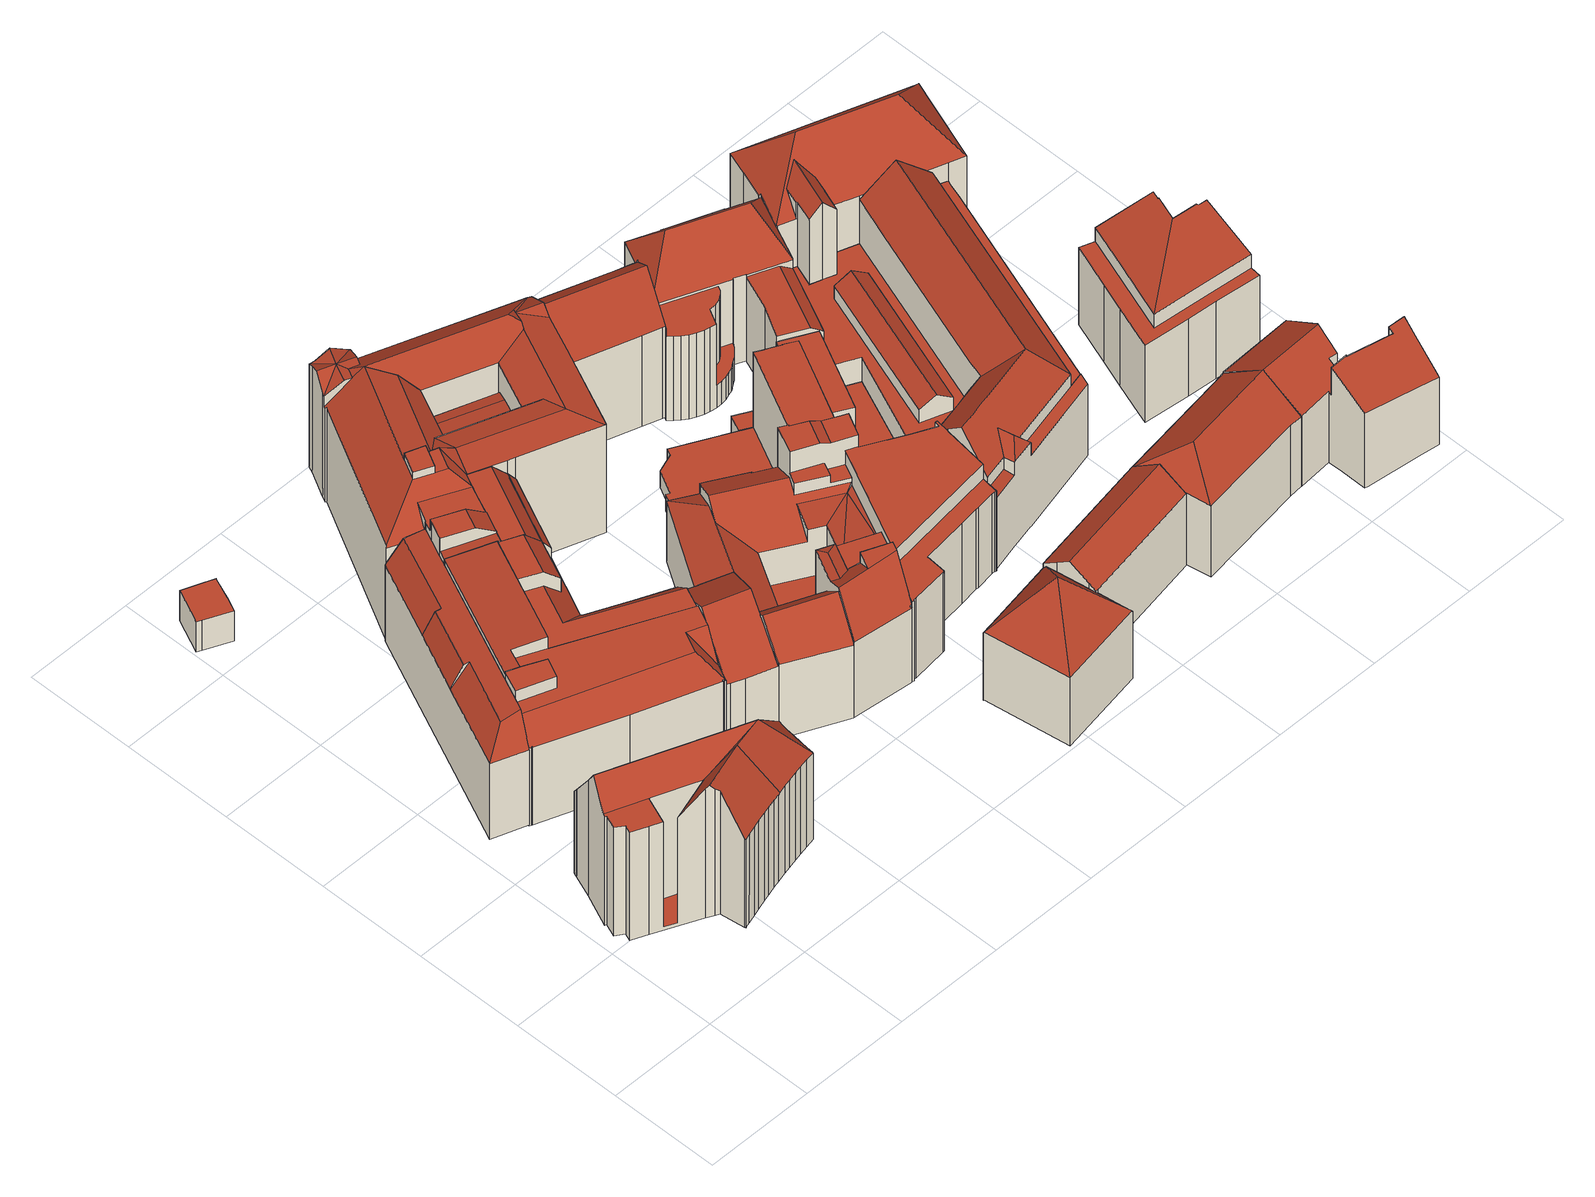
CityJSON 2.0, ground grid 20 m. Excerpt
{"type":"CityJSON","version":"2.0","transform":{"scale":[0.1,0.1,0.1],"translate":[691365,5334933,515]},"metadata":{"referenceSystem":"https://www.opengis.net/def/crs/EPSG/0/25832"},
"CityObjects":{
"building1":{"type":"Building","attributes":{"Gemeindeschluessel":"09162000","HoeheDach":"544.270","HoeheGrund":"515.650","Methode":"2000","NiedrigsteTraufeDesGebaeudes":"516.260","Geometrietyp2DReferenz":"3000","function":"31001_3071","roofType":"3100","measuredHeight":28.62,"storeysAboveGround":4},"geometry":[{"type":"MultiSurface","lod":"2","boundaries":[[[0,1,2,3,4]],[[5,6,7,8]],[[9,10,11,12,13,4,3,14]],[[15,16,17,18,19,20,21,22]],[[23,24,25,14,3,2,7,6,26]],[[27,28,29,30]],[[31,32,33,34]],[[35,36,37,38]],[[39,40,41,42,43]],[[44,14,45]],[[6,5,46,26]],[[17,47,44,45,18]],[[48,49,21,20]],[[49,45,14,25,50]],[[0,51,52,53,54,35,38,55,56,57,58,59,60,61,31,34,62,43,42,41,63,64,27,30,16,15,65,66,67,68,69,70,71,46,5,8,1]],[[8,7,2,1]],[[23,71,70,24]],[[0,4,13,51]],[[55,72,73,56]],[[35,54,10,9,36]],[[39,74,33,32,75,76,77,78,44,47,29,28,79,80,40]],[[38,37,72,55]],[[66,81,82,67]],[[59,58,83,78,77]],[[57,84,83,58]],[[19,18,45,85]],[[34,33,74,62]],[[71,23,26,46]],[[81,86,22,21,49,50,87,88,82]],[[41,40,80,63]],[[70,69,87,50,25,24]],[[16,30,29,47,17]],[[78,83,84,73,72,37,36,9,14,44]],[[59,77,76,60]],[[64,79,28,27]],[[15,22,86,65]],[[65,86,81,66]],[[60,76,75,61]],[[85,45,49,48]],[[51,13,12,52]],[[68,88,87,69]],[[53,11,10,54]],[[56,73,84,57]],[[62,74,39,43]],[[52,12,11,53]],[[61,75,32,31]],[[67,82,88,68]],[[19,85,48,20]],[[63,80,79,64]]],"semantics":{"surfaces":[{"type":"WallSurface"},{"type":"RoofSurface"},{"type":"GroundSurface"}],"values":[0,0,1,0,1,0,0,0,0,1,0,1,0,1,2,0,0,0,0,0,1,0,0,0,0,0,0,0,1,0,0,0,1,0,0,0,0,0,0,0,0,0,0,0,0,0,0,1,0]}}]},
"building2":{"type":"Building","attributes":{"Gemeindeschluessel":"09162000","HoeheDach":"537.560","HoeheGrund":"515.794","Methode":"2000","NiedrigsteTraufeDesGebaeudes":"532.214","Geometrietyp2DReferenz":"3000","function":"31001_9998","roofType":"2100","measuredHeight":21.77,"storeysAboveGround":4},"geometry":[{"type":"MultiSurface","lod":"2","boundaries":[[[89,90,91,92]],[[89,93,94,95,96,97,90]],[[98,92,91,99,100]],[[101,102,103,94]],[[104,105,106,107]],[[108,109,97,96]],[[110,93,89,92,98,111,112,104,107,113,114]],[[93,110,101,94]],[[115,99,91,90,97]],[[113,116,117,114]],[[95,118,108,96]],[[111,119,120,112]],[[107,106,116,113]],[[115,97,109]],[[110,114,117,102,101]],[[95,94,103,118]],[[102,117,116,106,105,120,119,100,99,115,109,108,118,103]],[[98,100,119,111]],[[112,120,105,104]]],"semantics":{"surfaces":[{"type":"WallSurface"},{"type":"RoofSurface"},{"type":"GroundSurface"}],"values":[0,0,0,1,0,1,2,0,1,0,0,0,0,0,0,1,1,0,0]}}]},
"building3":{"type":"Building","attributes":{"Gemeindeschluessel":"09162000","HoeheDach":"522.605","HoeheGrund":"516.080","Methode":"1000","NiedrigsteTraufeDesGebaeudes":"522.605","Geometrietyp2DReferenz":"3000","function":"31001_9998","roofType":"1000","measuredHeight":6.53,"storeysAboveGround":1},"geometry":[{"type":"MultiSurface","lod":"2","boundaries":[[[121,122,123,124]],[[125,126,127,128,129,130]],[[131,132,122,121]],[[126,125,131,121,124,133,134,127]],[[124,123,135,133]],[[122,132,130,129,128,136,135,123]],[[125,130,132,131]],[[136,128,127,134,133,135]]],"semantics":{"surfaces":[{"type":"WallSurface"},{"type":"GroundSurface"},{"type":"RoofSurface"}],"values":[0,0,0,1,0,2,0,0]}}]},
"building4":{"type":"Building","attributes":{"Gemeindeschluessel":"09162000","HoeheDach":"539.360","HoeheGrund":"515.582","Methode":"2000","NiedrigsteTraufeDesGebaeudes":"532.229","Geometrietyp2DReferenz":"3000","function":"31001_9998","roofType":"1000","measuredHeight":23.78,"storeysAboveGround":7},"geometry":[{"type":"MultiSurface","lod":"2","boundaries":[[[137,138,139,140,141,142,143]],[[144,145,146,147]],[[148,149,150,151]],[[152,153,154,155]],[[156,157,158,159]],[[160,161,162,163,164,165,166]],[[167,168,169,170,171]],[[172,173,174,175]],[[175,174,176,143,142]],[[177,178,179,180,181]],[[182,183,184,185]],[[139,138,186,187]],[[188,189,190,137,143,176]],[[170,169,191,150,149,192,160,166]],[[137,190,193,178,186,138]],[[167,194,195,156,159,154,153,196,197,198,182,185,199,200,189,188,201,202,203,148,151,204,168]],[[196,205,206,197]],[[203,202,161,160,192]],[[193,207,179,178]],[[153,152,205,196]],[[145,208,146]],[[197,206,209,198]],[[189,200,210,207,193,190]],[[194,211,212,195]],[[163,173,172,164]],[[213,214,215,216]],[[201,162,161,202]],[[151,150,191,204]],[[198,209,183,182]],[[204,191,169,168]],[[195,212,157,156]],[[147,146,208,217,139,187,177,181,213,216,218,219]],[[203,192,149,148]],[[187,186,178,177]],[[181,180,214,213]],[[214,180,179,207,210,215]],[[199,185,184,219,218]],[[201,188,176,174,173,163,162]],[[159,158,155,154]],[[140,139,217,220]],[[200,199,218,216,215,210]],[[165,164,172,175,142,141]],[[152,155,158,157,212,211,144,147,219,184,183,209,206,205]],[[220,171,170,166,165,141,140]],[[144,211,194,167,171,220,217,208,145]]],"semantics":{"surfaces":[{"type":"WallSurface"},{"type":"RoofSurface"},{"type":"GroundSurface"}],"values":[0,1,0,0,0,1,0,1,1,0,0,0,0,1,1,2,0,0,0,0,1,0,0,0,0,0,0,0,0,0,0,1,0,0,0,1,0,0,0,0,0,0,1,1,0]}}]},
"building5":{"type":"Building","attributes":{"Gemeindeschluessel":"09162000","HoeheDach":"538.980","HoeheGrund":"515.530","Methode":"2000","NiedrigsteTraufeDesGebaeudes":"536.223","Geometrietyp2DReferenz":"3000","function":"31001_9998","roofType":"1000","measuredHeight":23.45,"storeysAboveGround":6},"geometry":[{"type":"MultiSurface","lod":"2","boundaries":[[[221,222,223,224]],[[225,226,227,228,221,224,229,230,231]],[[227,232,233,228]],[[228,233,222,221]],[[224,223,234,229]],[[235,236,237,238]],[[226,225,235,238,232,227]],[[238,237,234,223,222,233,232]],[[237,236,231,230,229,234]],[[231,236,235,225]]],"semantics":{"surfaces":[{"type":"WallSurface"},{"type":"GroundSurface"},{"type":"RoofSurface"}],"values":[0,1,0,0,0,2,0,2,0,0]}}]},
"building6":{"type":"Building","attributes":{"Gemeindeschluessel":"09162000","HoeheDach":"536.326","HoeheGrund":"515.490","Methode":"2000","NiedrigsteTraufeDesGebaeudes":"534.467","Geometrietyp2DReferenz":"3000","function":"31001_9998","roofType":"2100","measuredHeight":20.84},"geometry":[{"type":"MultiSurface","lod":"2","boundaries":[[[239,240,241,231,242,225]],[[243,244,245,241,240,239]],[[246,247,225,242,231,248]],[[231,241,245,248]],[[247,246,248,245,244,243]],[[247,243,239,225]]],"semantics":{"surfaces":[{"type":"WallSurface"},{"type":"RoofSurface"},{"type":"GroundSurface"}],"values":[0,1,2,0,0,0]}}]},
"building7":{"type":"Building","attributes":{"Gemeindeschluessel":"09162000","HoeheDach":"543.030","HoeheGrund":"515.620","Methode":"2000","NiedrigsteTraufeDesGebaeudes":"531.820","Geometrietyp2DReferenz":"3000","function":"31001_9998","roofType":"3100","measuredHeight":27.41,"storeysAboveGround":4},"geometry":[{"type":"MultiSurface","lod":"2","boundaries":[[[249,250,251]],[[252,253,254,255]],[[256,257,258,259,260,261]],[[262,263,264,265,266,267]],[[268,269,270,271,272,273]],[[274,275,276,277]],[[278,279,280,281]],[[282,283,284,285]],[[286,287,288,289]],[[290,291,292,293,294]],[[256,295,296,297,257]],[[298,299,300,301,302,303]],[[304,305,306,307]],[[308,309,249]],[[259,262,310]],[[311,312,313,250,314,280,315,316,317]],[[265,282,285,266]],[[318,290,294,319,311,317]],[[320,321,322,323,324,325]],[[326,327,328,329]],[[330,331,332,333]],[[334,313,335,336]],[[274,337,338,339,275]],[[318,317,316,340]],[[341,342,343,344,345]],[[346,347,327,326]],[[348,319,294,293,335]],[[349,303,302,350,351,352,353]],[[336,335,354,355]],[[330,340,316,315,356,331]],[[300,260,259,357]],[[296,295,358,299,298,359,360,188,189,361,362,304,307,337,274,277,342,341,363,364,291,290,318,340,330,333,320,325]],[[365,366,347,346,357,259,310]],[[367,368,268,273,369]],[[370,351,350]],[[188,360,269,268,368,371]],[[296,325,324,297]],[[306,305,372,370,350,302,301,373,326,329,339,338]],[[311,319,348,312]],[[267,266,285,284,289,288,255,254,308]],[[188,371,374,189]],[[293,292,375,335]],[[283,286,289,284]],[[258,263,262,259]],[[361,376,377,362]],[[287,252,255,288]],[[335,344,343,354]],[[295,256,261,358]],[[253,378,309,308,254]],[[307,306,338,337]],[[280,314,281]],[[333,332,321,320]],[[250,334,379,276,275,339,329,365]],[[341,345,380,363]],[[291,364,381,375,292]],[[324,323,279,278,258,257,297]],[[310,262,267,308,249,251]],[[329,328,366,365]],[[372,352,351,370]],[[249,309,378,278,281,314,250]],[[322,321,332,331,356,279]],[[361,189,374,367,369,376]],[[335,375,381,382]],[[250,313,334]],[[299,358,261,260,300]],[[364,363,380,382,381]],[[335,382,380,345,344]],[[273,272,383,377,376,369]],[[378,264,263,258,278]],[[304,362,377,383,353,352,372,305]],[[359,298,303,349,271,270]],[[310,251,250,365]],[[301,300,357,373]],[[356,315,280,279]],[[367,374,371,368]],[[359,270,269,360]],[[378,253,252,287,286,283,282,265,264]],[[346,326,373,357]],[[379,334,336,355]],[[323,322,279]],[[349,353,383,272,271]],[[327,347,366,328]],[[342,277,276,379,355,354,343]],[[313,312,348,335]]],"semantics":{"surfaces":[{"type":"WallSurface"},{"type":"RoofSurface"},{"type":"GroundSurface"}],"values":[0,1,1,0,1,0,0,1,1,0,0,0,0,0,1,1,1,0,0,0,0,1,0,0,0,0,1,1,1,0,1,2,0,0,0,0,0,1,0,0,0,1,1,1,0,1,1,0,0,0,1,0,1,0,0,1,1,0,0,1,1,0,1,1,0,0,1,1,1,0,0,1,1,1,1,0,0,1,0,1,0,1,0,1]}}]},
"building8":{"type":"Building","attributes":{"Gemeindeschluessel":"09162000","HoeheDach":"539.352","HoeheGrund":"515.716","Methode":"2000","NiedrigsteTraufeDesGebaeudes":"520.710","Geometrietyp2DReferenz":"3000","function":"31001_2000","roofType":"1000","measuredHeight":23.64,"storeysAboveGround":5},"geometry":[{"type":"MultiSurface","lod":"2","boundaries":[[[384,385,386,387]],[[388,389,390,391,392]],[[393,394,395,396]],[[397,398,399,400]],[[401,402,403,404,405,406]],[[394,407,408]],[[409,410,411,412]],[[413,414,415,416]],[[417,404,403]],[[418,419,420,421]],[[422,423,424]],[[424,392,391,425,422]],[[417,403,402,426,427,428,429]],[[430,431,432,433]],[[434,435,429,436]],[[437,392,424,438,439,440]],[[441,442,443,444]],[[445,446,447,448]],[[401,449,450,402]],[[451,386,385]],[[425,452,453,454,455,423,422]],[[396,395,456,457]],[[458,459,419,418]],[[460,461,462,438,424]],[[457,456,463,464]],[[465,447,446,463,456,395,394,408,466,417,429,435]],[[467,468,469,470]],[[471,472,473,474]],[[437,440,475,476]],[[477,478,479,480]],[[391,390,452,425]],[[481,482,483,484]],[[408,485,486,406,405,466]],[[467,460,487,479,478,488,468]],[[400,399,412,411]],[[489,451,385]],[[490,491,492,493,494,495]],[[496,497,427,426]],[[428,498,499,500,501,436,429]],[[502,458,418,421,503,504,505,506,507,508,509,510,471,474,393,396,457,464,445,448,511,512,513,413,416,514,477,480,515,483,482,443,442,454,453,516,517,518,519,520,430,433,521,522,491,490,397,400,411,410,523,524]],[[519,525,526,520]],[[415,414,527,528,434,436,470,469]],[[506,529,530,507]],[[442,441,455,454]],[[531,532,533,534,535,536]],[[504,537,538,505]],[[539,451,489]],[[482,481,444,443]],[[405,404,417,466]],[[540,536,535,541]],[[542,543,544]],[[515,480,479,487,545]],[[515,545,484,483]],[[546,547,526,525,548,549,550,389,388]],[[450,449,489,385,384,499,498,496]],[[512,511,465,435,434,528]],[[539,532,451]],[[428,427,497,498]],[[458,502,551,552,553,459]],[[497,496,498]],[[421,420,554,503]],[[496,426,402,450]],[[509,555,556,510]],[[503,554,537,504]],[[516,453,452,390,389,550]],[[557,558,533,532,539,489,449,401,406]],[[439,438,462]],[[386,451,544,543]],[[481,484,545,487,460,424,423,455,441,444]],[[553,552,486,485]],[[384,387,476,475,500,499]],[[461,460,467]],[[493,492,559,560,561]],[[432,431,562,563,564,565]],[[505,538,529,506]],[[513,527,414,413]],[[517,549,548,518]],[[409,412,399,398,495,494,557,406,486,552,551,566,567]],[[448,447,465,511]],[[476,387,386,543,542,437]],[[410,409,567,523]],[[508,568,555,509]],[[523,567,566,524]],[[507,530,568,508]],[[514,416,415,469,468,488]],[[430,520,526,547,562,431]],[[439,501,500,475,440]],[[501,439,462,461,467,470,436]],[[512,528,527,513]],[[514,488,478,477]],[[536,540,563,562,547,546,531]],[[531,546,388,392,437,542,544,451,532]],[[464,463,446,445]],[[569,541,535,534]],[[408,407,473,472,556,555,568,530,529,538,537,554,420,419,459,553,485]],[[551,502,524,566]],[[522,559,492,491]],[[569,534,533,558]],[[493,561,564,563,540,541,569,558,557,494]],[[510,556,472,471]],[[490,495,398,397]],[[561,560,565,564]],[[518,548,525,519]],[[393,474,473,407,394]],[[521,433,432,565,560,559,522]],[[516,550,549,517]]],"semantics":{"surfaces":[{"type":"WallSurface"},{"type":"RoofSurface"},{"type":"GroundSurface"}],"values":[0,0,0,0,0,0,0,0,0,0,0,1,1,0,0,1,0,0,1,1,0,0,0,0,0,1,0,0,0,0,1,0,0,1,0,1,0,1,0,2,0,1,0,0,0,0,1,0,1,1,0,0,0,1,0,0,0,1,0,1,0,0,0,0,0,0,0,1,1,0,1,0,1,1,0,0,0,1,0,0,0,0,0,0,0,0,0,1,0,0,0,1,0,0,1,0,0,1,0,0,0,1,0,0,0,0]}}]},
"building9":{"type":"Building","attributes":{"Gemeindeschluessel":"09162000","HoeheDach":"540.294","HoeheGrund":"515.710","Methode":"1000","NiedrigsteTraufeDesGebaeudes":"530.291","Geometrietyp2DReferenz":"3000","function":"31001_9998","roofType":"4000","measuredHeight":24.58,"storeysAboveGround":5},"geometry":[{"type":"MultiSurface","lod":"2","boundaries":[[[570,571,572,573,574,575]],[[576,577,578,579,572,571,570]],[[580,581,582,583]],[[584,585,586,587,583,582]],[[588,589,581,580]],[[590,591,592,573,572,579]],[[593,594,586,585,595,596,597]],[[596,578,597]],[[594,593,598,599,575,574,573,592,591,588,580,583,587,586]],[[599,598,593,597,577,576,570,575]],[[591,590,589,588]],[[596,595,585,584,582,581,589,590,579,578]],[[597,578,577]]],"semantics":{"surfaces":[{"type":"WallSurface"},{"type":"RoofSurface"},{"type":"GroundSurface"}],"values":[0,1,0,0,0,0,0,1,2,0,0,1,1]}}]},
"building10":{"type":"Building","attributes":{"Gemeindeschluessel":"09162000","HoeheDach":"535.898","HoeheGrund":"515.987","Methode":"2000","NiedrigsteTraufeDesGebaeudes":"519.450","Geometrietyp2DReferenz":"3000","function":"31001_2000","roofType":"1000","measuredHeight":19.91,"storeysAboveGround":5},"geometry":[{"type":"MultiSurface","lod":"2","boundaries":[[[600,601,602,603,604,605]],[[606,607,608,609,610,611]],[[612,613,614,615]],[[610,609,616,617]],[[618,619,620,621]],[[622,623,624,625]],[[626,627,628,629]],[[630,631,632,633]],[[634,635,636,637]],[[638,639,640,641]],[[615,614,627,626]],[[642,643,644,645]],[[641,640,646,647,648]],[[649,603,602,650,647,646,651,652]],[[625,624,653,654]],[[655,656,639,638]],[[657,658,652,651,659,660,661]],[[662,663,608,607]],[[631,664,665,666,667,642,645,668,658,657,661,612,615,626,629,669,670,671,634,637,672,618,621,655,638,641,648,673,601,600,662,607,606,622,625,654,632]],[[654,653,633,632]],[[630,633,653,624,623,611,610,617,674,675,676,644,643,677,678,679,680]],[[606,611,623,622]],[[670,681,682,671]],[[669,683,681,670]],[[600,605,663,662]],[[658,668,676,675,652]],[[604,603,649,684]],[[649,652,675,674,685,684]],[[682,681,683,628,627,614,613,660,659,640,639,656,620,619,686,636,635]],[[621,620,656,655]],[[661,660,613,612]],[[673,650,602,601]],[[648,647,650,673]],[[665,679,678,666]],[[677,667,666,678]],[[631,630,680,664]],[[671,682,635,634]],[[667,677,643,642]],[[629,628,683,669]],[[637,636,686,672]],[[664,680,679,665]],[[672,686,619,618]],[[617,616,685,674]],[[616,609,608,663,605,604,684,685]],[[659,651,646,640]],[[645,644,676,668]]],"semantics":{"surfaces":[{"type":"WallSurface"},{"type":"RoofSurface"},{"type":"GroundSurface"}],"values":[0,0,0,0,0,0,0,0,0,0,0,0,0,1,0,0,0,0,2,0,1,0,0,0,0,0,0,0,1,0,0,0,0,0,0,0,0,0,0,0,0,0,0,1,0,0]}}]},
"building11":{"type":"Building","attributes":{"Gemeindeschluessel":"09162000","HoeheDach":"535.027","HoeheGrund":"515.810","Methode":"1000","NiedrigsteTraufeDesGebaeudes":"531.493","Geometrietyp2DReferenz":"3000","function":"31001_2000","roofType":"3100","measuredHeight":19.22,"storeysAboveGround":5},"geometry":[{"type":"MultiSurface","lod":"2","boundaries":[[[687,688,689,690,691,692]],[[693,694,695,696,697,698]],[[699,698,697,696,687,692,700]],[[701,700,692,691,702]],[[703,704,699,700,701,705]],[[693,698,699,704]],[[695,694,693,704,703,705,706,690,689,688]],[[705,701,702,706]],[[688,687,696,695]],[[706,702,691,690]]],"semantics":{"surfaces":[{"type":"WallSurface"},{"type":"RoofSurface"},{"type":"GroundSurface"}],"values":[0,0,1,1,0,0,2,0,0,0]}}]},
"building12":{"type":"Building","attributes":{"Gemeindeschluessel":"09162000","HoeheDach":"539.450","HoeheGrund":"516.158","Methode":"2000","NiedrigsteTraufeDesGebaeudes":"535.213","Geometrietyp2DReferenz":"3000","function":"31001_2000","roofType":"3100","measuredHeight":23.29,"storeysAboveGround":4},"geometry":[{"type":"MultiSurface","lod":"2","boundaries":[[[707,708,709,710]],[[711,712,713,714]],[[715,716,717,718]],[[719,720,721,722]],[[723,724,725,726]],[[722,721,716,715]],[[727,707,710,728,729,730,711,714,731,723,726,732,733,734,719,722,715,718,735]],[[727,736,737,708,707]],[[738,717,716,721,720,739,740,741,742,737,736]],[[730,743,712,711]],[[734,739,720,719]],[[731,744,724,723]],[[726,725,742,741,732]],[[728,745,746,729]],[[729,746,743,730]],[[718,717,738,735]],[[735,738,736,727]],[[732,741,740,733]],[[733,740,739,734]],[[742,725,724,744,713,712,743,746,745,709,708,737]],[[710,709,745,728]],[[714,713,744,731]]],"semantics":{"surfaces":[{"type":"WallSurface"},{"type":"GroundSurface"},{"type":"RoofSurface"}],"values":[0,0,0,0,0,0,1,0,2,0,0,0,0,0,0,0,0,0,0,2,0,0]}}]},
"building13":{"type":"Building","attributes":{"Gemeindeschluessel":"09162000","HoeheDach":"519.580","HoeheGrund":"515.977","Methode":"2000","NiedrigsteTraufeDesGebaeudes":"519.580","Geometrietyp2DReferenz":"3000","function":"51009_1610","roofType":"1000","measuredHeight":3.6},"geometry":[{"type":"MultiSurface","lod":"2","boundaries":[[[601,747,748,673]],[[673,748,749,648]],[[638,750,751,600,601,673,648]],[[638,752,753,750]],[[750,753,754,751]],[[749,748,747,755,754,753,752]],[[751,754,755,600]],[[648,749,752,638]],[[600,755,747,601]]],"semantics":{"surfaces":[{"type":"WallSurface"},{"type":"GroundSurface"},{"type":"RoofSurface"}],"values":[0,0,1,0,0,2,0,0,0]}}]},
"building14":{"type":"Building","attributes":{"Gemeindeschluessel":"09162000","HoeheDach":"542.340","HoeheGrund":"516.038","Methode":"2000","NiedrigsteTraufeDesGebaeudes":"520.920","Geometrietyp2DReferenz":"3000","function":"31001_2000","roofType":"3200","measuredHeight":26.3,"storeysAboveGround":6},"geometry":[{"type":"MultiSurface","lod":"2","boundaries":[[[756,757,758,759,760]],[[761,762,763,764,765,766,767,768,759,758]],[[768,767,769,770,771,772,773,774,775,776,777,778,779]],[[780,781,779,782]],[[783,784,785,786]],[[787,788,789,790]],[[756,760,781,780]],[[774,773,791]],[[792,793,788,787]],[[791,773,772,794]],[[795,796,797,798]],[[799,800,801,785,784,802,803,804,797,796,805,806,807,808,809]],[[810,811,812,813,814,815,789,788,793,816,817,818,819,795,798,820,821]],[[822,823,824,825,764,763]],[[826,827,810,821,803,802]],[[828,771,770,829]],[[778,777,830]],[[831,814,813,832]],[[822,763,762,833]],[[794,772,771,828]],[[820,804,803,821]],[[757,834,809,808,758]],[[826,802,784,783]],[[835,812,811,836]],[[622,837,838,606]],[[838,837,839,840,841,842,843]],[[836,811,810,827]],[[607,844,824,823]],[[786,785,801,845]],[[846,815,814,831]],[[819,805,796,795]],[[768,779,781,760,759]],[[766,847,769,767]],[[848,847,766,849]],[[761,758,808,807,817,816]],[[843,842,825,824,844]],[[607,606,838,843,844]],[[850,849,766,765,841,840]],[[848,849,850,625,622,606,607,823,822,833,792,787,790,846,831,832,835,836,827,826,783,786,845,851,852,834,757,756,780,782,830,853,854,791,794,828,829]],[[832,813,812,835]],[[765,764,825,842,841]],[[853,776,775,854]],[[782,779,778,830]],[[798,797,804,820]],[[850,840,839,625]],[[792,833,762,761,816,793]],[[845,801,800,851]],[[851,800,799,852]],[[852,799,809,834]],[[854,775,774,791]],[[818,806,805,819]],[[848,829,770,769,847]],[[817,807,806,818]],[[625,839,837,622]],[[830,777,776,853]],[[790,789,815,846]]],"semantics":{"surfaces":[{"type":"WallSurface"},{"type":"RoofSurface"},{"type":"GroundSurface"}],"values":[0,1,1,0,0,0,0,0,0,0,0,1,1,0,0,0,0,0,0,0,0,0,0,0,0,1,0,0,0,0,0,1,1,0,0,1,0,0,2,0,0,0,0,0,0,0,0,0,0,0,0,0,0,0,0,0]}}]},
"building15":{"type":"Building","attributes":{"Gemeindeschluessel":"09162000","HoeheDach":"536.650","HoeheGrund":"516.150","Methode":"2000","NiedrigsteTraufeDesGebaeudes":"531.318","Geometrietyp2DReferenz":"3000","function":"31001_2000","roofType":"3200","measuredHeight":20.5,"storeysAboveGround":5},"geometry":[{"type":"MultiSurface","lod":"2","boundaries":[[[855,856,857,858,859,860]],[[861,862,863,864]],[[865,866,859,858,867]],[[860,868,869,855]],[[861,865,867,870,862]],[[868,866,865,861,864,871,872,873,869]],[[864,863,874,871]],[[868,860,859,866]],[[873,872,875,856]],[[855,869,873,856]],[[871,874,875,872]],[[870,857,856,875,874,863,862]],[[867,858,857,870]]],"semantics":{"surfaces":[{"type":"RoofSurface"},{"type":"WallSurface"},{"type":"GroundSurface"}],"values":[0,1,1,1,1,2,1,1,1,1,1,0,0]}}]},
"building16":{"type":"Building","attributes":{"Gemeindeschluessel":"09162000","HoeheDach":"540.100","HoeheGrund":"516.060","Methode":"2000","NiedrigsteTraufeDesGebaeudes":"524.800","Geometrietyp2DReferenz":"3000","function":"31001_2000","roofType":"3100","measuredHeight":24.04,"storeysAboveGround":5},"geometry":[{"type":"MultiSurface","lod":"2","boundaries":[[[876,877,878,879]],[[880,881,882,883,884,885,886,887]],[[888,889,890,891]],[[892,893,894,895,880,896,897,898,899,900,901,902,903]],[[904,905,906]],[[890,907,908,909,895,894,893,892,903,910]],[[911,908,912,913]],[[914,915,916,917,918,919,920]],[[918,917,921,922,923,924]],[[925,926,927,928]],[[929,930,931,932]],[[900,899,898,897,896,880,887,933,934,935,936,937]],[[938,939,910,903,902,940,941,942,943]],[[944,909,908,911]],[[945,922,921,946]],[[947,948,949,950]],[[923,951,909,944,924]],[[952,953,930,929]],[[895,954,955,883,882,881,880]],[[930,953,956,957,958,931]],[[946,921,917,916]],[[926,901,900,937]],[[954,951,923,922,945,959,960,961,955]],[[909,951,954,895]],[[913,920,919,944,911]],[[927,962,963,964,965,928]],[[966,967,877,876]],[[884,883,955,961,968,969]],[[924,944,919,918]],[[937,936,935,934,933,887,886,885,884,969,970,949,948,971,972,878,877,967,973,963,962,927,926],[958,957,956,974,975,976]],[[946,916,915,914,977,978,979,980,943,942,941,940,925,928,965,964,981,966,876,879,982,983,947,950,984,968,961,960,959,945]],[[975,974,952,929,932,976]],[[983,971,948,947]],[[943,980,979,978,977,914,920,913,912,904,906,889,888,938]],[[889,906,905,985,907,890]],[[956,953,952,974]],[[940,902,901,926,925]],[[891,890,910,939]],[[985,905,904,912,908,907]],[[888,891,939,938]],[[984,970,969,968]],[[981,973,967,966]],[[964,963,973,981]],[[982,972,971,983]],[[879,878,972,982]],[[976,932,931,958]],[[950,949,970,984]]],"semantics":{"surfaces":[{"type":"WallSurface"},{"type":"RoofSurface"},{"type":"GroundSurface"}],"values":[0,0,0,1,1,1,0,0,1,0,1,0,0,0,0,0,0,1,1,0,0,0,0,1,1,0,0,0,0,1,2,0,0,0,1,0,0,0,1,1,0,0,0,0,0,0,0]}}]},
"building17":{"type":"Building","attributes":{"Gemeindeschluessel":"09162000","HoeheDach":"537.270","HoeheGrund":"516.208","Methode":"2000","NiedrigsteTraufeDesGebaeudes":"530.833","Geometrietyp2DReferenz":"3000","function":"31001_2000","roofType":"3100","measuredHeight":21.06,"storeysAboveGround":5},"geometry":[{"type":"MultiSurface","lod":"2","boundaries":[[[986,987,988,989,990,991,992,993]],[[994,995,996,997,998,999,1000,856]],[[996,1001,1002,997]],[[1003,856,1004,1005]],[[1006,994,856,1003]],[[1007,1008,1009,1010]],[[999,1011,1012,1013,1014,1000]],[[1011,999,998,1015]],[[1016,1017,1001,996,995,1018,1019,1020,1021]],[[1022,993,992,1023,1024,1025]],[[1005,1004,1026,1027]],[[1028,1029,989,988,1030,1031,1016,1021]],[[1008,1007,1032,1015,998,997,1002]],[[1010,1009,1025,1024]],[[1027,1026,1014,1013]],[[856,1000,1014,1026,1004]],[[991,990,989,1029,1028,1021,1020,1019,1018,1006,1003,1005,1027,1013,1012,1011,1015,1032,1007,1010,1024,1023,992]],[[1031,1030,988,987,986,993,1022,1025,1009,1008,1002,1001,1017,1016]],[[1018,995,994,1006]]],"semantics":{"surfaces":[{"type":"WallSurface"},{"type":"RoofSurface"},{"type":"GroundSurface"}],"values":[0,1,0,0,0,0,0,0,0,0,0,0,0,0,0,1,2,1,0]}}]},
"building18":{"type":"Building","attributes":{"Gemeindeschluessel":"09162000","HoeheDach":"544.310","HoeheGrund":"515.864","Methode":"2000","NiedrigsteTraufeDesGebaeudes":"535.193","Geometrietyp2DReferenz":"3000","function":"31001_2000","roofType":"3200","measuredHeight":28.45,"storeysAboveGround":6},"geometry":[{"type":"MultiSurface","lod":"2","boundaries":[[[1033,1034,1035,1036]],[[1037,1038,1039]],[[1040,1041,1042,1043]],[[1044,1045,1046,1047]],[[1048,1049,1050,1051]],[[1052,1053,1054,1055]],[[1039,1050,1049,1056,1057,1058,1042,1041,1059,1060,1061,1037]],[[1039,1038,1062,1063,1051,1050]],[[1043,1042,1064,1065]],[[1058,1066,1054,1053,1067,1064,1042]],[[1048,1068,1056,1049]],[[1069,1070,1071,1072]],[[1059,1073,1060]],[[1069,1074,1066,1075,1070]],[[1061,1060,1073,1044,1047,1036]],[[1065,1064,1067,1076]],[[1055,1054,1066,1074]],[[1035,1034,1063,1062]],[[1072,1071,1056,1068]],[[1076,1067,1053,1052]],[[1058,1057,1075,1066]],[[1036,1035,1062,1038,1037,1061]],[[1048,1051,1063,1034,1033,1046,1045,1040,1043,1065,1076,1052,1055,1074,1069,1072,1068]],[[1040,1045,1044,1073,1059,1041]],[[1056,1071,1070,1075,1057]],[[1033,1036,1047,1046]]],"semantics":{"surfaces":[{"type":"WallSurface"},{"type":"RoofSurface"},{"type":"GroundSurface"}],"values":[0,0,0,0,0,0,1,0,0,1,0,0,0,0,1,0,0,0,0,0,1,1,2,0,1,0]}}]},
"building19":{"type":"Building","attributes":{"Gemeindeschluessel":"09162000","HoeheDach":"539.160","HoeheGrund":"516.060","Methode":"2000","NiedrigsteTraufeDesGebaeudes":"532.890","Geometrietyp2DReferenz":"3000","function":"31001_9998","roofType":"2100","measuredHeight":23.1,"storeysAboveGround":6},"geometry":[{"type":"MultiSurface","lod":"2","boundaries":[[[1077,1078,1079,1080]],[[1080,1079,1081,1082]],[[1083,1084,1085,1086]],[[1087,1088,1089,1090]],[[1091,1092,1093,1094,1089,1088,1095]],[[1096,1097,1098,1099,1100,1101,1102]],[[1103,1104,1092,1091,1095,1105]],[[1088,1096,1102,1106,1107,1108,1095]],[[1095,1108,1107,1109,1110,1105]],[[1094,1111,1112,1113,1114,1090,1089]],[[1115,1116,1084,1083]],[[1117,1077,1080,1082,1118,1119,1115,1083,1086,1120,1121,1101,1100,1099,1113,1112,1111,1122]],[[1099,1098,1114,1113]],[[1121,1106,1102,1101]],[[1123,1124,1116,1115,1119,1118]],[[1090,1114,1098,1097,1087]],[[1081,1079,1078,1104,1103,1105,1110,1109,1085,1084,1116,1124,1123]],[[1111,1094,1093,1122]],[[1082,1081,1123,1118]],[[1092,1104,1078,1077,1117,1122,1093]],[[1097,1096,1088,1087]],[[1109,1107,1106,1121,1120,1086,1085]]],"semantics":{"surfaces":[{"type":"WallSurface"},{"type":"RoofSurface"},{"type":"GroundSurface"}],"values":[0,0,0,0,1,0,0,1,0,0,0,2,0,0,0,1,1,0,0,0,0,0]}}]}
},
"vertices":[
[376,216,6],[380,227,6],[380,227,195],[380,226,196],[376,216,199],[75,346,6],[75,346,195],[361,235,195],[361,235,6],[370,148,196],[369,159,199],[369,171,201],[370,188,203],[373,205,201],[297,189,293],[66,188,6],[147,152,6],[147,152,286],[107,170,242],[107,170,13],[86,179,13],[86,179,242],[66,188,242],[77,353,184],[59,307,257],[49,286,293],[77,352,186],[168,142,6],[168,142,274],[161,145,282],[161,145,6],[232,113,6],[232,113,197],[215,108,198],[215,108,6],[370,147,6],[370,147,194],[353,144,195],[353,144,6],[185,99,197],[175,95,197],[175,95,6],[176,96,6],[185,99,6],[238,175,293],[188,195,242],[77,352,6],[153,149,293],[105,227,13],[105,227,242],[36,254,242],[373,205,6],[370,188,6],[369,171,6],[369,159,6],[335,140,6],[323,137,6],[305,133,6],[292,130,6],[275,125,6],[262,122,6],[245,117,6],[202,104,6],[175,96,6],[174,97,6],[37,200,6],[42,214,6],[27,224,6],[36,247,6],[33,248,6],[59,307,6],[77,353,6],[335,140,196],[323,137,196],[202,104,198],[245,117,197],[262,122,196],[275,125,195],[279,126,195],[174,97,200],[175,96,198],[42,214,242],[27,224,242],[292,130,196],[305,133,196],[188,195,13],[37,200,242],[33,248,242],[36,247,242],
[214,875,8],[214,875,173],[216,875,177],[216,875,8],[37,488,8],[37,488,172],[103,634,172],[103,634,173],[151,738,173],[245,862,8],[241,864,219],[245,862,220],[98,466,172],[112,497,226],[78,505,219],[249,798,8],[249,798,225],[241,780,225],[241,780,8],[123,625,217],[170,730,217],[98,466,8],[273,850,8],[262,826,8],[138,554,8],[118,510,8],[179,726,219],[138,554,226],[118,510,226],[131,622,219],[273,850,225],[262,826,225],
[10,1054,11],[10,1054,76],[2,1058,76],[2,1058,11],[69,1059,11],[84,1096,11],[85,1097,11],[85,1097,76],[84,1096,76],[69,1059,76],[57,1033,11],[57,1033,76],[30,1119,11],[55,1109,11],[30,1119,76],[55,1109,76],
[317,745,244],[232,558,244],[232,558,218],[232,558,210],[284,673,210],[284,673,241],[317,745,241],[399,355,173],[413,384,173],[397,435,218],[379,397,218],[415,559,6],[415,559,180],[479,537,174],[479,537,6],[252,408,172],[252,408,6],[395,356,6],[395,356,173],[397,356,6],[397,356,175],[395,357,175],[395,357,6],[342,599,174],[395,710,173],[382,716,185],[381,716,186],[348,644,186],[323,655,210],[290,583,210],[454,472,6],[468,504,6],[468,504,207],[467,501,210],[454,472,210],[348,644,215],[381,716,215],[356,728,241],[323,655,241],[322,743,241],[162,546,218],[162,546,239],[162,546,243],[201,528,243],[201,528,218],[101,465,6],[101,465,175],[98,466,175],[98,466,6],[178,583,239],[178,583,218],[322,743,6],[241,780,6],[241,780,238],[483,535,174],[338,590,184],[139,555,238],[399,354,6],[397,355,6],[103,464,6],[103,465,6],[102,466,6],[118,510,6],[138,554,6],[382,716,6],[395,710,6],[338,590,6],[483,535,6],[103,464,175],[103,465,176],[139,555,243],[430,422,218],[102,466,176],[138,554,243],[399,354,173],[397,355,173],[185,494,218],[185,494,243],[122,517,243],[122,517,218],[448,459,218],[118,510,218],[111,495,218],[448,459,210],
[344,791,5],[344,791,240],[365,837,240],[365,837,5],[382,716,5],[358,726,5],[321,744,5],[330,762,5],[382,873,5],[421,857,5],[445,848,5],[321,744,240],[330,762,240],[382,873,240],[382,716,212],[445,848,212],[421,857,240],[358,726,240],
[382,716,213],[444,848,213],[445,848,213],[444,848,5],[395,710,195],[457,842,195],[457,843,195],[457,842,5],[395,710,5],[457,843,5],
[461,1043,234],[417,1116,265],[443,1072,259],[578,993,175],[580,999,168],[461,1042,168],[458,1036,175],[457,843,242],[596,794,242],[573,852,251],[403,914,251],[384,872,242],[445,848,242],[400,955,244],[568,894,244],[538,905,234],[538,905,168],[418,948,168],[418,948,227],[329,758,246],[330,762,246],[344,791,246],[346,795,246],[316,809,266],[299,772,266],[355,1132,6],[355,1132,211],[353,1133,209],[353,1133,6],[644,1008,251],[658,1040,251],[661,1045,251],[649,1018,257],[541,911,175],[549,928,179],[429,972,179],[421,954,175],[559,952,181],[570,975,179],[450,1019,179],[440,995,181],[447,1175,6],[447,1177,6],[447,1177,232],[447,1176,231],[447,1175,232],[457,843,6],[598,794,6],[598,794,242],[365,837,6],[382,873,6],[382,873,243],[371,849,242],[371,848,242],[365,837,242],[273,850,6],[273,850,209],[245,862,208],[245,862,6],[461,1042,233],[461,1042,234],[366,927,259],[449,1175,210],[427,1134,248],[408,1140,248],[640,1035,265],[717,1072,214],[454,1168,213],[456,1172,210],[456,1172,6],[449,1175,232],[722,1068,6],[722,1068,215],[702,1024,251],[693,1003,242],[665,940,242],[665,940,6],[337,893,265],[337,893,280],[305,907,280],[305,907,265],[721,1071,6],[721,1071,213],[720,1069,215],[720,1069,6],[399,1123,248],[402,1158,250],[386,1127,250],[216,875,6],[216,875,208],[218,877,210],[454,1168,6],[383,1189,6],[358,1143,6],[358,1143,234],[372,1169,250],[383,1189,237],[357,931,265],[357,931,280],[433,1146,250],[346,795,242],[292,884,242],[273,848,242],[272,849,242],[265,832,242],[356,1139,231],[355,1138,231],[718,1072,213],[378,923,265],[445,848,6],[344,791,6],[330,762,6],[249,798,6],[262,826,6],[387,1199,6],[394,1195,6],[324,943,265],[324,943,280],[248,795,237],[329,758,243],[248,795,266],[273,848,208],[322,743,243],[272,849,208],[357,884,265],[241,780,237],[418,1187,250],[249,798,266],[262,826,266],[580,999,234],[355,1138,208],[387,1199,231],[394,1195,235],[388,1198,231],[265,832,266],
[700,407,57],[700,407,160],[733,472,160],[733,472,57],[636,620,189],[662,663,159],[662,663,140],[636,620,166],[619,590,166],[698,262,7],[698,262,169],[698,263,171],[698,263,7],[883,494,7],[883,494,213],[916,477,213],[916,477,7],[735,338,196],[666,367,196],[687,358,202],[687,358,225],[735,338,225],[735,338,213],[698,262,181],[704,274,181],[957,467,213],[957,467,7],[956,458,7],[956,458,213],[479,323,7],[479,323,169],[480,325,171],[480,325,7],[671,326,225],[941,327,7],[941,327,181],[940,328,181],[940,328,7],[512,521,137],[512,521,166],[567,502,166],[617,688,140],[664,362,200],[640,354,207],[630,365,200],[613,331,225],[783,599,7],[783,599,244],[782,597,244],[782,597,7],[587,275,168],[587,275,173],[613,331,217],[640,523,134],[523,428,166],[528,426,163],[572,407,134],[508,522,166],[508,522,7],[487,532,7],[487,532,164],[696,261,7],[696,261,169],[587,273,171],[587,273,7],[757,383,195],[689,412,195],[797,492,166],[618,689,139],[618,689,7],[512,520,7],[512,520,167],[698,264,172],[698,264,7],[943,327,7],[943,327,181],[518,419,231],[518,419,173],[523,428,163],[696,264,172],[696,264,7],[588,275,173],[727,322,225],[505,387,208],[479,325,163],[479,325,171],[501,378,217],[702,263,7],[702,263,181],[701,261,181],[701,261,7],[572,407,57],[640,523,57],[405,352,7],[405,352,164],[399,354,164],[399,354,7],[483,535,164],[483,535,7],[468,504,7],[468,504,187],[732,331,181],[732,331,213],[441,445,231],[429,343,163],[757,383,168],[844,514,7],[865,555,7],[865,555,238],[844,515,238],[844,515,213],[844,514,213],[689,412,200],[664,402,207],[660,424,200],[660,424,57],[637,379,57],[637,379,163],[958,441,7],[935,328,7],[900,323,7],[896,323,7],[860,318,7],[778,308,7],[775,271,7],[772,270,7],[707,263,7],[588,275,7],[586,275,7],[585,273,7],[429,343,7],[454,472,7],[663,663,7],[666,668,7],[677,662,7],[735,628,7],[733,626,7],[790,593,7],[852,561,7],[960,467,7],[962,467,7],[735,628,157],[733,626,158],[585,273,166],[586,275,167],[860,318,181],[778,308,181],[734,540,174],[812,497,174],[812,497,183],[783,513,183],[783,513,199],[734,540,199],[900,323,181],[896,323,181],[812,497,168],[745,560,199],[795,537,199],[707,486,134],[707,486,160],[729,530,166],[454,472,211],[745,560,189],[768,607,158],[677,662,156],[666,668,155],[663,663,159],[958,441,213],[947,358,213],[947,358,181],[935,328,181],[772,270,181],[707,263,181],[825,523,213],[825,523,183],[852,561,238],[826,574,238],[805,533,238],[768,607,244],[745,560,244],[788,540,244],[810,583,244],[962,467,213],[960,467,213],[775,271,181],[795,537,183],
[744,161,154],[781,167,154],[898,187,155],[898,187,7],[781,167,7],[744,161,7],[744,160,154],[745,160,155],[836,97,253],[899,182,162],[912,92,7],[912,92,162],[917,93,157],[917,93,7],[926,50,154],[929,33,153],[929,33,7],[926,50,7],[910,105,7],[910,105,163],[902,162,162],[902,162,7],[899,182,7],[768,5,7],[928,33,7],[928,33,154],[928,33,155],[768,5,155],[745,160,7],[744,160,7],
[928,763,10],[915,739,10],[915,739,209],[915,740,209],[915,740,182],[928,763,182],[991,737,10],[931,767,10],[931,767,182],[990,737,182],[990,737,45],[991,737,45],[783,599,10],[783,599,45],[733,626,45],[733,626,10],[917,592,182],[917,592,45],[716,798,10],[716,798,45],[749,809,45],[749,809,10],[996,734,10],[996,734,45],[997,736,45],[997,736,10],[735,628,10],[735,628,45],[677,662,45],[677,662,10],[962,467,45],[962,467,10],[972,526,10],[972,526,45],[670,724,10],[670,724,45],[688,759,45],[688,759,10],[853,771,10],[853,771,45],[874,760,45],[874,760,10],[883,494,10],[883,494,45],[844,514,45],[844,514,10],[874,760,209],[889,752,209],[889,752,10],[937,728,209],[905,744,209],[790,593,209],[852,561,209],[1051,709,45],[1051,709,10],[755,821,10],[755,821,45],[790,593,10],[852,561,10],[790,593,45],[782,597,45],[782,597,10],[930,767,10],[930,767,182],[960,467,10],[957,467,10],[956,458,10],[916,477,10],[865,555,10],[687,679,10],[673,718,10],[675,721,10],[694,756,10],[905,744,10],[879,613,45],[852,561,45],[865,555,45],[916,477,45],[956,458,45],[957,467,45],[960,467,45],[673,718,45],[675,721,45],[687,679,45],[937,728,182],[879,613,182],[694,756,45],
[1145,133,165],[1145,133,8],[1137,180,8],[1129,228,8],[1129,228,165],[1137,180,200],[912,92,8],[913,93,8],[917,93,8],[917,93,165],[913,93,165],[912,92,165],[910,105,175],[905,140,200],[902,162,183],[898,187,165],[905,140,8],[910,105,8],[902,162,8],[898,187,8],
[722,1068,12],[722,1068,203],[723,1068,203],[723,1068,12],[884,1013,12],[884,1013,203],[884,1012,204],[884,1012,12],[782,900,12],[782,900,210],[666,938,210],[666,938,12],[819,888,12],[819,888,211],[815,889,211],[815,889,12],[886,1013,12],[886,1013,203],[889,1012,202],[889,1012,12],[665,940,12],[724,1069,12],[853,1024,12],[881,1015,12],[885,1012,12],[848,938,12],[818,884,12],[818,885,12],[666,940,12],[665,940,211],[703,1025,245],[666,940,210],[818,885,210],[818,884,209],[848,938,231],[865,970,245],[881,1015,203],[885,1012,204],[724,1069,202],[853,1024,202],
[915,739,46],[905,744,46],[889,752,46],[867,798,10],[929,766,10],[853,771,46],[867,798,46],[929,766,46],[928,763,46],
[889,1012,10],[848,938,10],[848,938,198],[851,943,206],[889,1012,207],[965,890,198],[965,891,199],[985,882,199],[985,882,198],[1054,854,198],[1055,855,200],[1043,930,273],[916,982,273],[1109,972,201],[1109,973,200],[1107,974,200],[1107,975,199],[1055,996,199],[1055,996,200],[1037,1003,200],[972,1029,200],[960,1034,200],[960,1034,199],[907,1056,199],[886,1013,10],[886,1013,201],[907,1056,10],[865,852,10],[865,852,193],[854,857,193],[854,857,10],[952,875,10],[952,875,59],[945,868,59],[945,868,10],[1055,996,10],[959,882,10],[959,882,59],[1107,975,10],[924,879,59],[924,879,193],[914,876,193],[914,876,59],[825,876,193],[834,869,193],[843,862,193],[876,850,193],[886,848,193],[901,876,193],[933,885,193],[939,891,193],[943,899,193],[848,938,193],[818,884,193],[887,848,59],[898,848,59],[908,850,59],[918,853,59],[927,856,59],[936,862,59],[965,890,59],[943,899,59],[939,891,59],[933,885,59],[901,876,59],[886,848,59],[985,882,10],[961,821,10],[961,821,193],[985,882,193],[876,850,10],[887,848,10],[1107,974,10],[1109,973,10],[960,1034,10],[927,856,10],[918,853,10],[965,891,10],[818,884,10],[908,850,10],[898,848,10],[996,734,179],[991,737,183],[997,736,179],[1026,795,178],[1054,854,179],[1035,862,193],[978,743,193],[931,767,193],[843,862,10],[936,862,10],[1082,915,201],[1082,915,10],[1055,855,10],[1026,795,10],[834,869,10],[825,876,10],[972,1029,10],[1037,1003,10],
[1374,120,163],[1368,192,216],[1194,166,216],[1152,90,166],[1152,89,166],[1350,118,165],[1130,228,11],[1130,228,165],[1185,236,165],[1185,236,11],[1145,133,11],[1152,89,11],[1145,133,167],[1350,118,11],[1374,120,11],[1130,226,166],[1331,258,11],[1356,262,11],[1368,192,11],[1331,258,165],[1356,262,165],
[1055,855,11],[1055,855,98],[1082,915,98],[1082,915,11],[1083,496,193],[1094,530,193],[1185,793,193],[1212,870,193],[1212,870,98],[1185,793,98],[1094,530,98],[1083,496,98],[995,340,165],[995,340,193],[991,359,193],[991,359,168],[982,414,251],[1004,420,251],[1027,425,251],[1131,450,251],[1052,489,193],[1017,480,193],[994,475,193],[988,473,193],[972,470,193],[962,467,193],[958,441,218],[953,408,251],[1039,350,195],[1015,361,220],[996,340,195],[1009,390,220],[1036,370,193],[1179,404,193],[946,348,193],[1036,370,166],[1040,350,193],[1040,350,166],[1200,389,11],[1208,411,11],[1338,786,11],[1338,786,163],[1208,411,163],[1208,411,166],[1200,389,166],[1347,815,163],[1350,822,163],[1326,831,163],[1179,404,163],[962,467,11],[962,467,98],[972,526,98],[972,526,11],[1043,547,145],[1134,811,145],[1107,820,126],[1016,557,126],[1052,489,98],[1017,480,98],[994,475,98],[988,473,98],[972,470,98],[943,327,165],[946,348,168],[958,441,11],[953,408,11],[946,348,11],[943,327,11],[1179,404,166],[1350,822,11],[1347,815,11],[1101,866,11],[1101,866,98],[1123,859,98],[1123,859,11],[1326,831,193],[1069,538,126],[1160,802,126],[1269,850,251],[1212,870,194],[1160,802,98],[1134,811,98],[1107,820,98],[1326,831,11],[1269,850,11],[1212,870,11],[989,566,98],[1051,709,98],[1051,709,11],[989,566,11],[1026,795,11],[1026,795,98],[1158,889,11],[1158,889,98],[1144,851,98],[1115,904,98],[1084,915,98],[997,736,98],[1069,538,98],[1043,547,98],[1016,557,98],[1040,350,11],[1039,350,11],[996,340,11],[995,340,11],[997,736,11],[1084,915,11],[1115,904,11],[1144,851,11],[1014,365,220],
[1585,90,198],[1577,38,163],[1576,32,158],[1576,32,12],[1577,38,12],[1585,90,12],[1589,117,12],[1589,117,217],[1374,119,165],[1437,124,166],[1437,119,163],[1470,120,163],[1470,156,188],[1487,155,187],[1490,197,216],[1437,119,223],[1470,120,223],[1368,192,12],[1356,262,167],[1356,262,12],[1374,119,12],[1470,119,12],[1470,119,222],[1557,108,211],[1557,108,12],[1487,155,12],[1490,197,12],[1491,199,12],[1491,199,215],[1470,156,12],[1437,50,175],[1437,97,207],[1437,124,12],[1437,119,12],[1437,97,12],[1437,50,12],[1581,117,217],[1581,117,12],[1557,118,12],[1557,118,218],[1495,268,167],[1495,268,12],[1443,49,12],[1539,37,12],[1539,37,163],[1443,49,174],[1470,120,12],
[1123,859,9],[1144,851,9],[1144,851,240],[1123,859,266],[1169,919,238],[1159,889,238],[1159,889,202],[1084,915,9],[1084,915,202],[1082,915,202],[1082,915,9],[1115,904,239],[1115,904,9],[1101,866,9],[1101,866,239],[1350,822,9],[1350,822,202],[1212,870,202],[1212,870,9],[1107,975,9],[1107,975,205],[1125,1024,203],[1125,1024,9],[1379,812,202],[1338,912,293],[1178,968,293],[1114,905,202],[1124,935,238],[1155,950,266],[1158,889,240],[1158,889,9],[1109,973,208],[1109,973,9],[1140,1066,202],[1107,974,205],[1379,812,9],[1434,964,9],[1434,964,202],[1418,921,202],[1418,921,9],[1114,905,238],[1140,1066,9],[1433,964,202],[1107,974,9],
[1524,351,11],[1524,351,179],[1442,360,179],[1442,360,11],[1389,365,179],[1389,365,11],[1351,503,11],[1351,503,179],[1378,581,179],[1378,581,11],[1475,482,179],[1475,482,242],[1520,477,242],[1520,477,179],[1439,379,209],[1526,370,209],[1537,472,241],[1522,474,241],[1340,389,209],[1490,525,242],[1490,525,179],[1491,522,179],[1491,522,11],[1490,525,11],[1489,526,11],[1489,526,241],[1439,379,179],[1526,370,179],[1340,389,179],[1494,540,241],[1404,572,209],[1376,492,209],[1404,572,179],[1376,492,179],[1522,474,11],[1520,477,11],[1519,478,11],[1519,478,179],[1333,453,11],[1333,453,179],[1526,370,11],[1306,374,11],[1312,392,11],[1404,572,11],[1494,540,11],[1537,472,11],[1306,374,179],[1312,392,179]
]}
